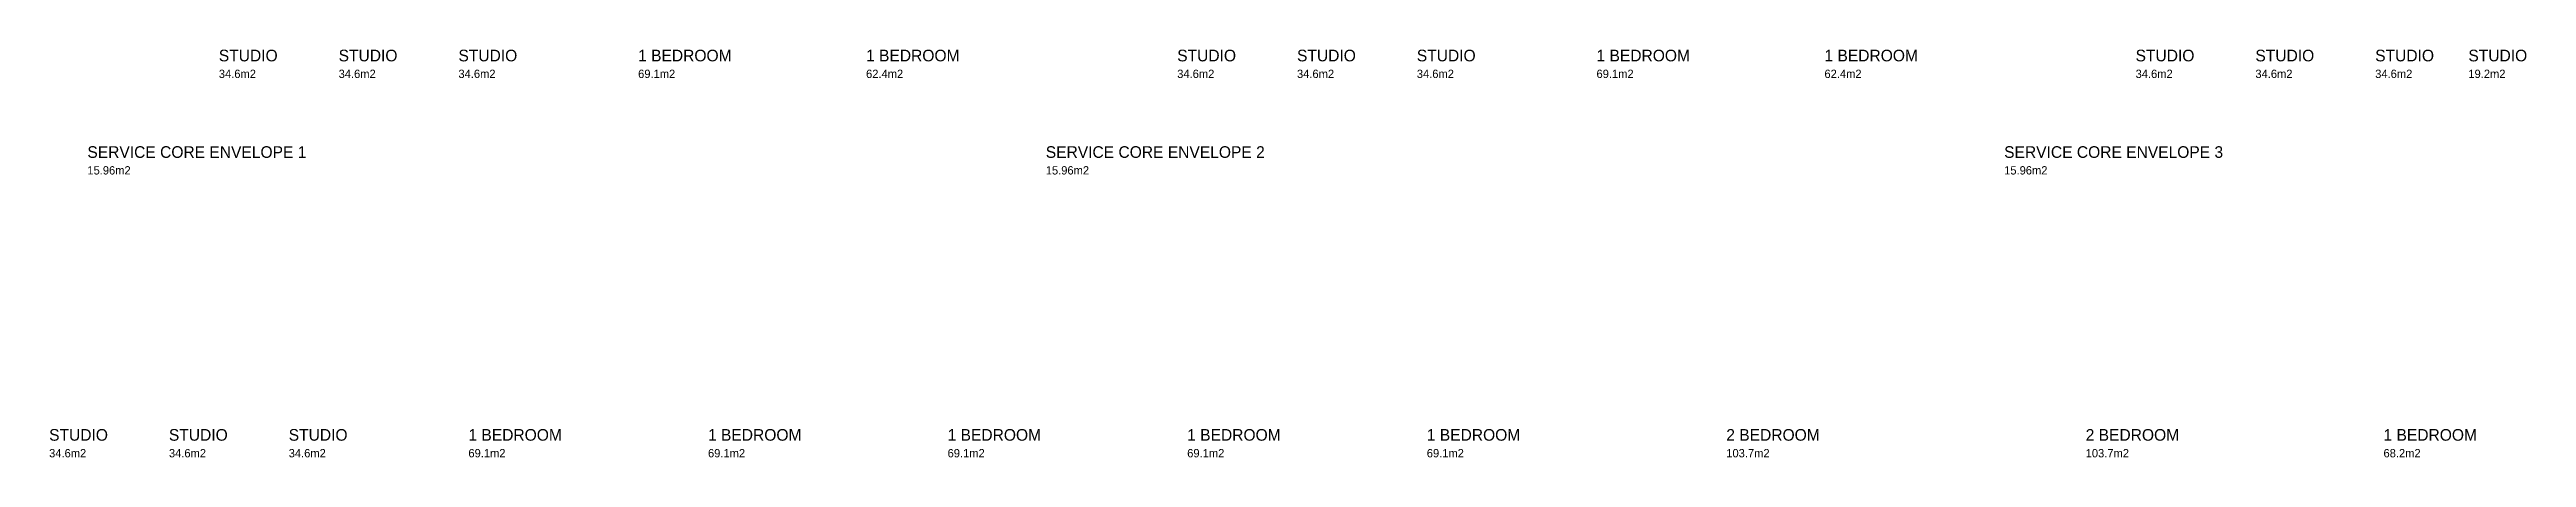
# Model space of a CAD drawing. Header units: metres. Extents: x 7.2 to 83.5, y -45.8 to 51.3.
# Drawn here: x 9.1 to 83.5, y -45.8 to -33.5 of the extents above.
import ezdxf

# ---------------------------------------------------------------- set-up
doc = ezdxf.new("R2010")
doc.units = ezdxf.units.M
doc.layers.add('A-TEXT', color=3, linetype='Continuous')

msp = doc.modelspace()

# ---------------------------------------------------------------- texts
at = {"layer": 'A-TEXT'}
for s, height, p in [('34.6m2', 0.25, (14.15, -34.4)), ('STUDIO', 0.35, (14.15, -33.9)), ('34.6m2', 0.25, (17.75, -34.4)), ('STUDIO', 0.35, (17.75, -33.9)), ('34.6m2', 0.25, (21.35, -34.4)), ('STUDIO', 0.35, (21.35, -33.9)), ('69.1m2', 0.25, (26.75, -34.4)), ('1 BEDROOM', 0.35, (26.75, -33.9)), ('62.4m2', 0.25, (33.6, -34.4)), ('1 BEDROOM', 0.35, (33.6, -33.9)), ('34.6m2', 0.25, (42.95, -34.4)), ('STUDIO', 0.35, (42.95, -33.9)), ('34.6m2', 0.25, (46.55, -34.4)), ('STUDIO', 0.35, (46.55, -33.9)), ('34.6m2', 0.25, (50.15, -34.4)), ('STUDIO', 0.35, (50.15, -33.9)), ('69.1m2', 0.25, (55.55, -34.4)), ('1 BEDROOM', 0.35, (55.55, -33.9)), ('62.4m2', 0.25, (62.4, -34.4)), ('1 BEDROOM', 0.35, (62.4, -33.9)), ('34.6m2', 0.25, (71.75, -34.4)), ('STUDIO', 0.35, (71.75, -33.9)), ('34.6m2', 0.25, (75.35, -34.4)), ('STUDIO', 0.35, (75.35, -33.9)), ('34.6m2', 0.25, (78.95, -34.4)), ('STUDIO', 0.35, (78.95, -33.9)), ('STUDIO', 0.35, (81.75, -33.9)), ('19.2m2', 0.25, (81.75, -34.4)), ('SERVICE CORE ENVELOPE 1', 0.35, (10.2, -36.8)), ('SERVICE CORE ENVELOPE 2', 0.35, (39, -36.8)), ('SERVICE CORE ENVELOPE 3', 0.35, (67.8, -36.8)), ('15.96m2', 0.25, (10.2, -37.3)), ('15.96m2', 0.25, (39, -37.3)), ('15.96m2', 0.25, (67.8, -37.3)), ('STUDIO', 0.35, (9.05, -45.3)), ('STUDIO', 0.35, (12.65, -45.3)), ('STUDIO', 0.35, (16.25, -45.3)), ('1 BEDROOM', 0.35, (21.65, -45.3)), ('1 BEDROOM', 0.35, (28.85, -45.3)), ('1 BEDROOM', 0.35, (36.05, -45.3)), ('1 BEDROOM', 0.35, (43.25, -45.3)), ('1 BEDROOM', 0.35, (50.45, -45.3)), ('2 BEDROOM', 0.35, (59.45, -45.3)), ('2 BEDROOM', 0.35, (70.25, -45.3)), ('1 BEDROOM', 0.35, (79.2, -45.3)), ('34.6m2', 0.25, (9.05, -45.8)), ('34.6m2', 0.25, (12.65, -45.8)), ('34.6m2', 0.25, (16.25, -45.8)), ('69.1m2', 0.25, (21.65, -45.8)), ('69.1m2', 0.25, (28.85, -45.8)), ('69.1m2', 0.25, (36.05, -45.8)), ('69.1m2', 0.25, (43.25, -45.8)), ('69.1m2', 0.25, (50.45, -45.8)), ('103.7m2', 0.25, (59.45, -45.8)), ('103.7m2', 0.25, (70.25, -45.8)), ('68.2m2', 0.25, (79.2, -45.8))]:
    msp.add_text(s, height=height, dxfattribs=at).set_placement(p)

doc.saveas('drawing.dxf')
